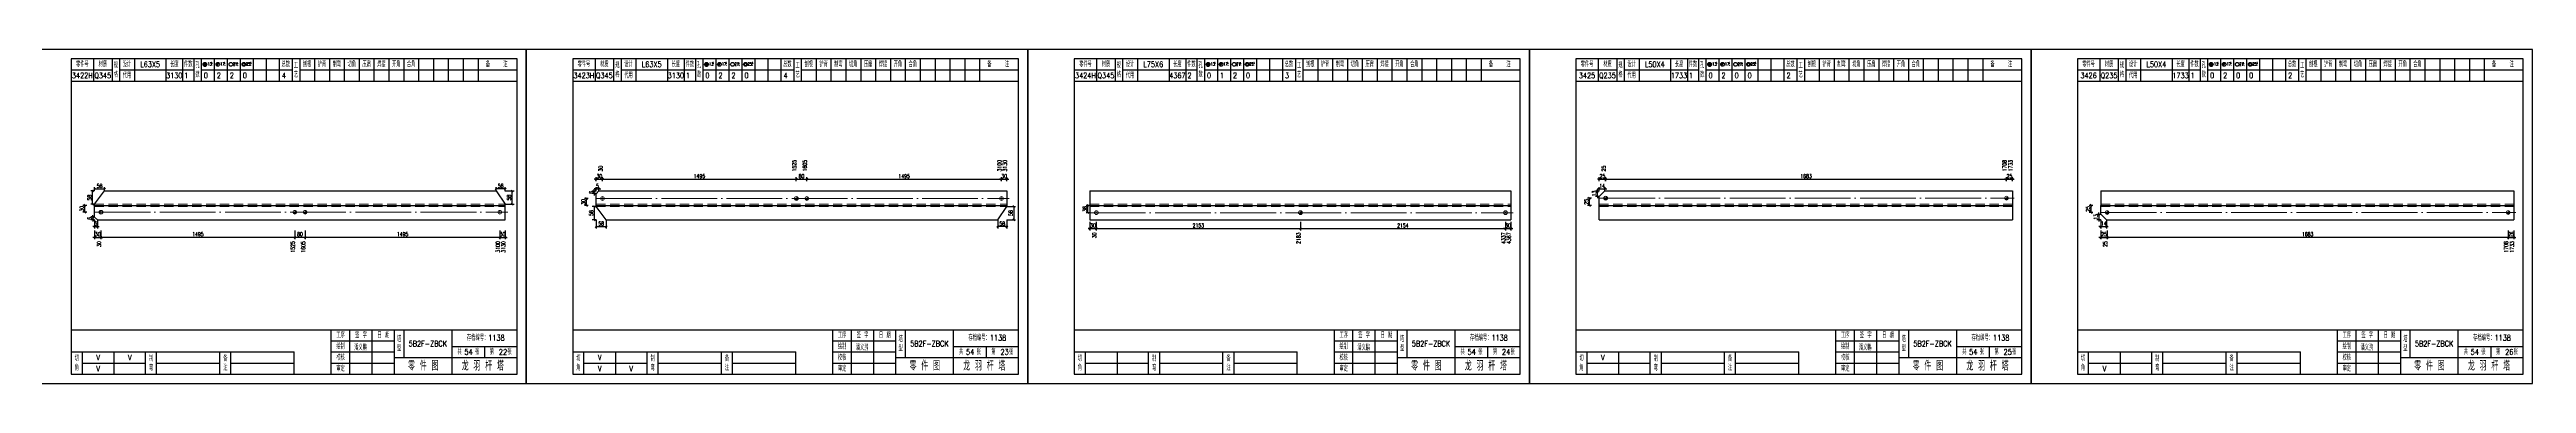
# Model space of a CAD drawing. Header units: millimetres. Extents: x 0 to 30240, y -10896 to -1348.
# Drawn here: x 5683 to 7017, y -10896 to -10716 of the extents above; entities that cross this region are included whole.
import ezdxf
from ezdxf.enums import TextEntityAlignment as Align

# ---------------------------------------------------------------- set-up
doc = ezdxf.new("R2010")
doc.units = ezdxf.units.MM
doc.header["$LTSCALE"] = 20
doc.header["$PDMODE"] = 1
doc.linetypes.add('DASHDOT2X', pattern=[1.75, 1.5, -0.125, 0, -0.125])
doc.linetypes.add('HIDDEN', pattern=[0.375, 0.25, -0.125])
for name, color, linetype, lineweight in [('1', 7, 'Continuous', 25), ('11', 3, 'Continuous', 13), ('2', 1, 'HIDDEN', 13), ('5', 1, 'Continuous', 13), ('7', 2, 'DASHDOT2X', 13)]:
    doc.layers.add(name, color=color, linetype=linetype, lineweight=lineweight)
doc.styles.get("Standard").update_dxf_attribs({"font": 'simplex', "width": 0.7, "bigfont": 'gbhzfs.shx'})
doc.styles.add('SYMBOL_TXT', font='txt.shx', dxfattribs={"width": 0.6})
doc.styles.add('TITLE_TXT', font='simplex.shx', dxfattribs={"width": 0.75, "height": 2.5, "bigfont": 'gbhzfs.shx'})
doc.dimstyles.get("Standard").update_dxf_attribs({"dimtxt": 2.1, "dimasz": 1, "dimexe": 1.05, "dimexo": 0, "dimgap": 0.63, "dimtad": 1, "dimzin": 0, "dimdsep": 46, "dimtxsty": 'standard', "dimblk": 'OBLIQUE', "dimblk1": 'OBLIQUE', "dimblk2": 'OBLIQUE', "dimcen": 0.09, "dimadec": 0, "dimazin": 0, "dimtfac": 1, "dimtdec": 1, "dimtix": 1, "dimtmove": 0, "dimatfit": 3, "dimfxl": 0, "dimtolj": 1, "dimtzin": 0, "dimarcsym": 0})
pattern_1 = [(0, (-3, 0), (0, 0.0125), [])]

# ---------------------------------------------------------------- blocks, each defined once
blk = doc.blocks.new('M12_HOLE')
h = blk.add_hatch()
h.set_pattern_fill('LINE', scale=0.1, style=0)
h.set_pattern_definition(pattern_1)
h.paths.add_polyline_path([(-5, 0, 1), (-1, 0, 1)])
at = {"color": 7}
blk.add_circle((-3, 0), 2, dxfattribs=at)
at = {"color": 7, "attachment_point": 1, "style": 'SYMBOL_TXT'}
for s, insert, char_height, width in [('13\\f??|b0|i0|c0|p54;.', (-0.1, 2.1), 3.5, 5.707), ('5', (3.7, 2.3), 1.8, 2.931)]:
    blk.add_mtext(s, dxfattribs=dict(at, insert=insert, char_height=char_height, width=width))
blk = doc.blocks.new('M16_HOLE')
h = blk.add_hatch()
h.set_pattern_fill('LINE', scale=0.1, style=0)
h.set_pattern_definition(pattern_1)
h.paths.add_polyline_path([(-1.6, 1.4, 0.668179), (-5, 0, 0.198912), (-4.4, -1.4)])
at = {"color": 7}
blk.add_circle((-3, 0), 2, dxfattribs=at)
at = {"color": 7, "attachment_point": 1, "style": 'SYMBOL_TXT'}
for s, insert, char_height, width in [('17.', (-0.4, 2.1), 3.5, 6.316), ('5', (3.6, 2.3), 1.8, 1.822)]:
    blk.add_mtext(s, dxfattribs=dict(at, insert=insert, char_height=char_height, width=width))
blk = doc.blocks.new('M20_HOLE')
at = {"color": 7}
blk.add_circle((-3, 0), 2, dxfattribs=at)
at = {"color": 7, "attachment_point": 1, "style": 'SYMBOL_TXT'}
for s, insert, char_height, width in [('21.', (-0.7, 2), 3.5, 6.074), ('5', (3.3, 2), 1.8, 1.458)]:
    blk.add_mtext(s, dxfattribs=dict(at, insert=insert, char_height=char_height, width=width))
blk = doc.blocks.new('M24_HOLE')
at = {"color": 7}
for radius in [2, 1.5]:
    blk.add_circle((-3, 0), radius, dxfattribs=at)
at = {"color": 7, "attachment_point": 1, "style": 'SYMBOL_TXT'}
for s, insert, char_height, width in [('25.', (-0.7, 2.1), 3.5, 2.429), ('5', (3.9, 2.3), 1.8, 1.944)]:
    blk.add_mtext(s, dxfattribs=dict(at, insert=insert, char_height=char_height, width=width))
blk = doc.blocks.new('JgCard')
for p, q in [((270, 180), (0, 180)), ((0, 180), (0, 0)), ((265, 175), (25, 175)), ((25, 175), (25, 5)), ((37, 175), (37, 163)), ((47, 175), (47, 163)), ((51, 175), (51, 163)), ((59, 175), (59, 163)), ((76, 175), (76, 163)), ((85, 175), (85, 163)), ((91, 175), (91, 163)), ((95, 175), (95, 163)), ((102, 175), (102, 163)), ((109, 175), (109, 163)), ((116, 175), (116, 163)), ((123, 175), (123, 163)), ((130, 175), (130, 163)), ((137, 175), (137, 163)), ((144, 175), (144, 163)), ((148, 175), (148, 163)), ((156, 175), (156, 163)), ((164, 175), (164, 163)), ((172, 175), (172, 163)), ((180, 175), (180, 163)), ((188, 175), (188, 163)), ((196, 175), (196, 163)), ((204, 175), (204, 163)), ((212, 175), (212, 163)), ((220, 175), (220, 163)), ((228, 175), (228, 163)), ((236, 175), (236, 163)), ((244, 175), (244, 163)), ((265, 5), (265, 175)), ((270, 0), (270, 180)), ((25, 169), (47, 169)), ((25, 163), (265, 163)), ((51, 169), (91, 169)), ((95, 169), (144, 169)), ((148, 169), (265, 169)), ((25, 29), (265, 29)), ((165, 5), (165, 29)), ((175, 5), (175, 29)), ((187, 5), (187, 29)), ((199, 5), (199, 29)), ((204, 29), (204, 14)), ((230, 5), (230, 29)), ((25, 17), (145, 17)), ((31, 5), (31, 17)), ((48, 17), (48, 5)), ((65, 5), (65, 17)), ((71, 5), (71, 17)), ((105, 5), (105, 17)), ((111, 5), (111, 17)), ((145, 5), (145, 17)), ((165, 23), (199, 23)), ((165, 17), (199, 17)), ((199, 14), (265, 14)), ((230, 20), (265, 20)), ((247.5, 20), (247.5, 14)), ((0, 0), (270, 0)), ((25, 5), (265, 5)), ((31, 11), (65, 11)), ((71, 11), (105, 11)), ((111, 11), (145, 11)), ((165, 11), (199, 11))]:
    blk.add_line(p, q)
blk.add_lwpolyline([(96, 172, -1), (98, 172, -1)], format="xyb", close=True)
blk.add_point((145, 96))
at = {"xscale": 0.5, "yscale": 0.5, "zscale": 0.5}
for name, p in [('M12_HOLE', (98.5, 172)), ('M16_HOLE', (105.5, 172)), ('M20_HOLE', (112.5, 172)), ('M24_HOLE', (119.5, 172))]:
    blk.add_blockref(name, p, dxfattribs=at)
at = {"style": 'TITLE_TXT', "width": 0.75}
for s, height, p in [('潘义鹏', 3, (177.4, 17.9)), ('存档编号：1138', 3.08, (238, 23.1)), ('龙 羽 杆 塔', 5, (235.2, 7))]:
    blk.add_text(s, height=height, dxfattribs=at).set_placement(p)
at = {"attachment_point": 5, "style": 'TITLE_TXT'}
for s, insert, char_height, width in [('零件号', (31, 172), 3, 15), ('材质', (42, 172), 3, 8), ('设计', (55, 172), 3, 8), ('长度', (80.5, 172), 3, 8), ('件数', (88, 172), 3, 6), ('总数', (140.5, 172), 3, 7), ('刨根', (152, 172), 3, 8), ('铲背', (160, 172), 3, 8), ('制弯', (168, 172), 3, 8), ('切角', (176, 172), 3, 8), ('压扁', (184, 172), 3, 8), ('焊接', (192, 172), 3, 8), ('开角', (200, 172), 3, 8), ('合角', (208, 172), 3, 8), ('备    注', (254, 172), 3, 22), ('规格', (49, 169), 3, 4), ('代用', (55, 166), 3, 8), ('孔数', (93, 169), 3, 4), ('工\\P艺', (146, 169), 3, 4), ('工序', (170, 26), 3, 10), ('签 字', (181, 26), 3, 12), ('日 期', (193, 26), 3, 12), ('切\\P角', (28, 11), 3, 6), ('制\\P弯', (68, 11), 3, 6), ('备\\P注', (108, 11), 3, 6), ('绘制', (170, 20), 3, 10), ('校核', (170, 14), 3, 10), ('塔\\P型', (201.5, 21.5), 3, 5), ('共    张', (238.8, 17), 3, 17.5), ('第    张', (256.2, 17), 3, 17.5), ('审定', (170, 8), 3, 10), ('零 件 图', (214.5, 9.5), 5, 31)]:
    blk.add_mtext(s, dxfattribs=dict(at, insert=insert, char_height=char_height, width=width))
blk = doc.blocks.new('M20')
for p, q in [((-0.5, 0), (0.5, 0)), ((0, -0.5), (0, 0.5))]:
    blk.add_line(p, q)
blk.add_circle((0, 0), 1)
blk = doc.blocks.new('M16')
for p, q in [((-0.7, -0.7), (0.7, 0.7)), ((-0.4, 0), (0.4, 0)), ((0, 0.4), (0, -0.4))]:
    blk.add_line(p, q)
blk.add_circle((0, 0), 1)
for radius in [0.8, 0.6, 0.4, 0.2]:
    blk.add_arc((0, 0), radius, 225, 45)
blk = doc.blocks.new('_Oblique')
at = {"color": 0, "linetype": 'ByBlock', "lineweight": -2}
blk.add_line((-0.5, -0.5), (0.5, 0.5), dxfattribs=at)
blk = doc.blocks.new('*D4470')
at = {"layer": '11', "color": 0, "lineweight": -2}
for p, q in [((5707.6, -10813.4), (5707.6, -10818.1)), ((5711, -10813.4), (5711, -10818.1)), ((5707.6, -10817.1), (5706.6, -10817.1)), ((5707.6, -10817.1), (5711, -10817.1)), ((5711, -10817.1), (5712, -10817.1))]:
    blk.add_line(p, q, dxfattribs=at)
at = {"layer": 'Defpoints', "color": 0}
for p in [(5707.6, -10813.4), (5711, -10813.4), (5711, -10817.1)]:
    blk.add_point(p, dxfattribs=at)
at = {"layer": '11', "color": 0, "lineweight": -2}
blk.add_blockref('_Oblique', (5707.6, -10817.1), dxfattribs=at)
at = {"layer": '11', "color": 0, "lineweight": -2, "rotation": 180}
blk.add_blockref('_Oblique', (5711, -10817.1), dxfattribs=at)
at = {"layer": '11', "color": 0, "insert": (5709.3, -10815.4), "char_height": 2.1, "attachment_point": 5}
blk.add_mtext('\\A1;30', dxfattribs=at)
blk = doc.blocks.new('*D4474')
at = {"layer": '11', "color": 0, "lineweight": -2}
for p, q in [((5925.8, -10813.4), (5925.8, -10818.1)), ((5928.7, -10813.4), (5928.7, -10818.1)), ((5925.8, -10817.1), (5924.8, -10817.1)), ((5925.8, -10817.1), (5928.7, -10817.1)), ((5928.7, -10817.1), (5929.7, -10817.1))]:
    blk.add_line(p, q, dxfattribs=at)
at = {"layer": 'Defpoints', "color": 0}
for p in [(5925.8, -10813.4), (5928.7, -10813.4), (5928.7, -10817.1)]:
    blk.add_point(p, dxfattribs=at)
at = {"layer": '11', "color": 0, "lineweight": -2}
blk.add_blockref('_Oblique', (5925.8, -10817.1), dxfattribs=at)
at = {"layer": '11', "color": 0, "lineweight": -2, "rotation": 180}
blk.add_blockref('_Oblique', (5928.7, -10817.1), dxfattribs=at)
at = {"layer": '11', "color": 0, "insert": (5927.2, -10815.4), "char_height": 2.1, "attachment_point": 5}
blk.add_mtext('\\A1;30', dxfattribs=at)
blk = doc.blocks.new('*D4475')
at = {"layer": '11', "color": 0, "lineweight": -2}
for p, q in [((5707.6, -10806.1), (5705.5, -10806.1)), ((5707.6, -10807.6), (5705.5, -10807.6)), ((5706.6, -10806.1), (5706.6, -10805.1)), ((5706.6, -10806.1), (5706.6, -10807.6)), ((5706.6, -10807.6), (5706.6, -10808.6))]:
    blk.add_line(p, q, dxfattribs=at)
at = {"layer": 'Defpoints', "color": 0}
for p in [(5706.6, -10807.6), (5707.6, -10806.1), (5707.6, -10807.6)]:
    blk.add_point(p, dxfattribs=at)
at = {"layer": '11', "color": 0, "lineweight": -2}
for p, rotation in [((5706.6, -10806.1), 270), ((5706.6, -10807.6), 90)]:
    blk.add_blockref('_Oblique', p, dxfattribs=dict(at, rotation=rotation))
at = {"layer": '11', "color": 0, "insert": (5704.9, -10806.9), "char_height": 2.1, "attachment_point": 5, "rotation": 90}
blk.add_mtext('\\A1;6', dxfattribs=at)
blk = doc.blocks.new('*D4476')
at = {"layer": '11', "color": 0, "lineweight": -2}
for p, q in [((5707.6, -10811.3), (5706.6, -10811.3)), ((5707.6, -10807.6), (5707.6, -10812.3)), ((5707.6, -10811.3), (5709.1, -10811.3)), ((5709.1, -10807.6), (5709.1, -10812.3)), ((5709.1, -10811.3), (5710.1, -10811.3))]:
    blk.add_line(p, q, dxfattribs=at)
at = {"layer": 'Defpoints', "color": 0}
for p in [(5707.6, -10807.6), (5709.1, -10807.6), (5709.1, -10811.3)]:
    blk.add_point(p, dxfattribs=at)
at = {"layer": '11', "color": 0, "lineweight": -2}
blk.add_blockref('_Oblique', (5707.6, -10811.3), dxfattribs=at)
at = {"layer": '11', "color": 0, "lineweight": -2, "rotation": 180}
blk.add_blockref('_Oblique', (5709.1, -10811.3), dxfattribs=at)
at = {"layer": '11', "color": 0, "insert": (5708.3, -10809.6), "char_height": 2.1, "attachment_point": 5}
blk.add_mtext('\\A1;5', dxfattribs=at)
blk = doc.blocks.new('*D4480')
at = {"layer": '11', "color": 0, "lineweight": -2}
for p, q in [((5923.8, -10792.1), (5923.8, -10790)), ((5928.7, -10791), (5923.8, -10791)), ((5928.7, -10792.1), (5928.7, -10790))]:
    blk.add_line(p, q, dxfattribs=at)
at = {"layer": 'Defpoints', "color": 0}
for p in [(5923.8, -10791), (5923.8, -10792.1), (5928.7, -10792.1)]:
    blk.add_point(p, dxfattribs=at)
at = {"layer": '11', "color": 0, "lineweight": -2, "rotation": 180}
blk.add_blockref('_Oblique', (5923.8, -10791), dxfattribs=at)
at = {"layer": '11', "color": 0, "lineweight": -2}
blk.add_blockref('_Oblique', (5928.7, -10791), dxfattribs=at)
at = {"layer": '11', "color": 0, "insert": (5926.2, -10789.3), "char_height": 2.1, "attachment_point": 5}
blk.add_mtext('\\A1;58', dxfattribs=at)
blk = doc.blocks.new('*D4482')
at = {"layer": '11', "color": 0, "lineweight": -2}
for p, q in [((5977.6, -10785.8), (5976.6, -10785.8)), ((5977.6, -10786.8), (5977.6, -10784.7)), ((5977.6, -10785.8), (5981, -10785.8)), ((5981, -10786.8), (5981, -10784.7)), ((5981, -10785.8), (5982, -10785.8))]:
    blk.add_line(p, q, dxfattribs=at)
at = {"layer": 'Defpoints', "color": 0}
for p in [(5977.6, -10786.8), (5981, -10785.8), (5981, -10786.8)]:
    blk.add_point(p, dxfattribs=at)
at = {"layer": '11', "color": 0, "lineweight": -2}
blk.add_blockref('_Oblique', (5977.6, -10785.8), dxfattribs=at)
at = {"layer": '11', "color": 0, "lineweight": -2, "rotation": 180}
blk.add_blockref('_Oblique', (5981, -10785.8), dxfattribs=at)
at = {"layer": '11', "color": 0, "insert": (5979.3, -10784.1), "char_height": 2.1, "attachment_point": 5}
blk.add_mtext('\\A1;30', dxfattribs=at)
blk = doc.blocks.new('*D4486')
at = {"layer": '11', "color": 0, "lineweight": -2}
for p, q in [((6195.8, -10785.8), (6194.8, -10785.8)), ((6195.8, -10786.8), (6195.8, -10784.7)), ((6195.8, -10785.8), (6198.7, -10785.8)), ((6198.7, -10786.8), (6198.7, -10784.7)), ((6198.7, -10785.8), (6199.7, -10785.8))]:
    blk.add_line(p, q, dxfattribs=at)
at = {"layer": 'Defpoints', "color": 0}
for p in [(6195.8, -10786.8), (6198.7, -10785.8), (6198.7, -10786.8)]:
    blk.add_point(p, dxfattribs=at)
at = {"layer": '11', "color": 0, "lineweight": -2}
blk.add_blockref('_Oblique', (6195.8, -10785.8), dxfattribs=at)
at = {"layer": '11', "color": 0, "lineweight": -2, "rotation": 180}
blk.add_blockref('_Oblique', (6198.7, -10785.8), dxfattribs=at)
at = {"layer": '11', "color": 0, "insert": (6197.2, -10784.1), "char_height": 2.1, "attachment_point": 5}
blk.add_mtext('\\A1;30', dxfattribs=at)
blk = doc.blocks.new('*D4487')
at = {"layer": '11', "color": 0, "lineweight": -2}
for p, q in [((5977.6, -10800.5), (5975.5, -10800.5)), ((5977.6, -10807.6), (5975.5, -10807.6)), ((5976.6, -10800.5), (5976.6, -10807.6))]:
    blk.add_line(p, q, dxfattribs=at)
at = {"layer": 'Defpoints', "color": 0}
for p in [(5976.6, -10807.6), (5977.6, -10800.5), (5977.6, -10807.6)]:
    blk.add_point(p, dxfattribs=at)
at = {"layer": '11', "color": 0, "lineweight": -2}
for p, rotation in [((5976.6, -10800.5), 90), ((5976.6, -10807.6), 270)]:
    blk.add_blockref('_Oblique', p, dxfattribs=dict(at, rotation=rotation))
at = {"layer": '11', "color": 0, "insert": (5974.9, -10804), "char_height": 2.1, "attachment_point": 5, "rotation": 90}
blk.add_mtext('\\A1;58', dxfattribs=at)
blk = doc.blocks.new('*D4489')
at = {"layer": '11', "color": 0, "lineweight": -2}
for p, q in [((5977.6, -10792.1), (5975.5, -10792.1)), ((5977.6, -10793.5), (5975.5, -10793.5)), ((5976.6, -10792.1), (5976.6, -10791.1)), ((5976.6, -10793.5), (5976.6, -10792.1)), ((5976.6, -10793.5), (5976.6, -10794.5))]:
    blk.add_line(p, q, dxfattribs=at)
at = {"layer": 'Defpoints', "color": 0}
for p in [(5976.6, -10792.1), (5977.6, -10792.1), (5977.6, -10793.5)]:
    blk.add_point(p, dxfattribs=at)
at = {"layer": '11', "color": 0, "lineweight": -2}
for p, rotation in [((5976.6, -10792.1), 270), ((5976.6, -10793.5), 90)]:
    blk.add_blockref('_Oblique', p, dxfattribs=dict(at, rotation=rotation))
at = {"layer": '11', "color": 0, "insert": (5974.9, -10792.8), "char_height": 2.1, "attachment_point": 5, "rotation": 90}
blk.add_mtext('\\A1;6', dxfattribs=at)
blk = doc.blocks.new('*D4490')
at = {"layer": '11', "color": 0, "lineweight": -2}
for p, q in [((5977.6, -10791), (5976.6, -10791)), ((5977.6, -10792.1), (5977.6, -10790)), ((5977.6, -10791), (5979.1, -10791)), ((5979.1, -10792.1), (5979.1, -10790)), ((5979.1, -10791), (5980.1, -10791))]:
    blk.add_line(p, q, dxfattribs=at)
at = {"layer": 'Defpoints', "color": 0}
for p in [(5977.6, -10792.1), (5979.1, -10791), (5979.1, -10792.1)]:
    blk.add_point(p, dxfattribs=at)
at = {"layer": '11', "color": 0, "lineweight": -2}
blk.add_blockref('_Oblique', (5977.6, -10791), dxfattribs=at)
at = {"layer": '11', "color": 0, "lineweight": -2, "rotation": 180}
blk.add_blockref('_Oblique', (5979.1, -10791), dxfattribs=at)
at = {"layer": '11', "color": 0, "insert": (5978.3, -10789.3), "char_height": 2.1, "attachment_point": 5}
blk.add_mtext('\\A1;5', dxfattribs=at)
blk = doc.blocks.new('*D4491')
at = {"layer": '11', "color": 0, "lineweight": -2}
for p, q in [((6198.7, -10800.5), (6203.4, -10800.5)), ((6198.7, -10807.6), (6203.4, -10807.6)), ((6202.4, -10800.5), (6202.4, -10807.6))]:
    blk.add_line(p, q, dxfattribs=at)
at = {"layer": 'Defpoints', "color": 0}
for p in [(6198.7, -10800.5), (6198.7, -10807.6), (6202.4, -10807.6)]:
    blk.add_point(p, dxfattribs=at)
at = {"layer": '11', "color": 0, "lineweight": -2}
for p, rotation in [((6202.4, -10800.5), 90), ((6202.4, -10807.6), 270)]:
    blk.add_blockref('_Oblique', p, dxfattribs=dict(at, rotation=rotation))
at = {"layer": '11', "color": 0, "insert": (6200.7, -10804), "char_height": 2.1, "attachment_point": 5, "rotation": 90}
blk.add_mtext('\\A1;58', dxfattribs=at)
blk = doc.blocks.new('*D4492')
at = {"layer": '11', "color": 0, "lineweight": -2}
for p, q in [((6193.8, -10807.6), (6193.8, -10812.3)), ((6198.7, -10811.3), (6193.8, -10811.3)), ((6198.7, -10807.6), (6198.7, -10812.3))]:
    blk.add_line(p, q, dxfattribs=at)
at = {"layer": 'Defpoints', "color": 0}
for p in [(6193.8, -10807.6), (6193.8, -10811.3), (6198.7, -10807.6)]:
    blk.add_point(p, dxfattribs=at)
at = {"layer": '11', "color": 0, "lineweight": -2, "rotation": 180}
blk.add_blockref('_Oblique', (6193.8, -10811.3), dxfattribs=at)
at = {"layer": '11', "color": 0, "lineweight": -2}
blk.add_blockref('_Oblique', (6198.7, -10811.3), dxfattribs=at)
at = {"layer": '11', "color": 0, "insert": (6196.2, -10809.6), "char_height": 2.1, "attachment_point": 5}
blk.add_mtext('\\A1;58', dxfattribs=at)
blk = doc.blocks.new('*D4494')
at = {"layer": '11', "color": 0, "lineweight": -2}
for p, q in [((6243.4, -10812.3), (6242.4, -10812.3)), ((6243.4, -10808.7), (6243.4, -10813.4)), ((6243.4, -10812.3), (6246.8, -10812.3)), ((6246.8, -10808.7), (6246.8, -10813.4)), ((6246.8, -10812.3), (6247.8, -10812.3))]:
    blk.add_line(p, q, dxfattribs=at)
at = {"layer": 'Defpoints', "color": 0}
for p in [(6243.4, -10808.7), (6246.8, -10808.7), (6246.8, -10812.3)]:
    blk.add_point(p, dxfattribs=at)
at = {"layer": '11', "color": 0, "lineweight": -2}
blk.add_blockref('_Oblique', (6243.4, -10812.3), dxfattribs=at)
at = {"layer": '11', "color": 0, "lineweight": -2, "rotation": 180}
blk.add_blockref('_Oblique', (6246.8, -10812.3), dxfattribs=at)
at = {"layer": '11', "color": 0, "insert": (6245.1, -10810.7), "char_height": 2.1, "attachment_point": 5}
blk.add_mtext('\\A1;30', dxfattribs=at)
blk = doc.blocks.new('*D4497')
at = {"layer": '11', "color": 0, "lineweight": -2}
for p, q in [((6467.1, -10812.3), (6466.1, -10812.3)), ((6467.1, -10808.7), (6467.1, -10813.4)), ((6467.1, -10812.3), (6470, -10812.3)), ((6470, -10808.7), (6470, -10813.4)), ((6470, -10812.3), (6471, -10812.3))]:
    blk.add_line(p, q, dxfattribs=at)
at = {"layer": 'Defpoints', "color": 0}
for p in [(6467.1, -10808.7), (6470, -10808.7), (6470, -10812.3)]:
    blk.add_point(p, dxfattribs=at)
at = {"layer": '11', "color": 0, "lineweight": -2}
blk.add_blockref('_Oblique', (6467.1, -10812.3), dxfattribs=at)
at = {"layer": '11', "color": 0, "lineweight": -2, "rotation": 180}
blk.add_blockref('_Oblique', (6470, -10812.3), dxfattribs=at)
at = {"layer": '11', "color": 0, "insert": (6468.5, -10810.7), "char_height": 2.1, "attachment_point": 5}
blk.add_mtext('\\A1;30', dxfattribs=at)
blk = doc.blocks.new('*D4499')
at = {"layer": '11', "color": 0, "lineweight": -2}
for p, q in [((6517.6, -10785.8), (6516.6, -10785.8)), ((6517.6, -10786.8), (6517.6, -10784.7)), ((6517.6, -10785.8), (6521, -10785.8)), ((6521, -10786.8), (6521, -10784.7)), ((6521, -10785.8), (6522, -10785.8))]:
    blk.add_line(p, q, dxfattribs=at)
at = {"layer": 'Defpoints', "color": 0}
for p in [(6517.6, -10786.8), (6521, -10785.8), (6521, -10786.8)]:
    blk.add_point(p, dxfattribs=at)
at = {"layer": '11', "color": 0, "lineweight": -2}
blk.add_blockref('_Oblique', (6517.6, -10785.8), dxfattribs=at)
at = {"layer": '11', "color": 0, "lineweight": -2, "rotation": 180}
blk.add_blockref('_Oblique', (6521, -10785.8), dxfattribs=at)
at = {"layer": '11', "color": 0, "insert": (6519.3, -10784.1), "char_height": 2.1, "attachment_point": 5}
blk.add_mtext('\\A1;25', dxfattribs=at)
blk = doc.blocks.new('*D4501')
at = {"layer": '11', "color": 0, "lineweight": -2}
for p, q in [((6736.8, -10785.8), (6735.8, -10785.8)), ((6736.8, -10786.8), (6736.8, -10784.7)), ((6736.8, -10785.8), (6740, -10785.8)), ((6740, -10786.8), (6740, -10784.7)), ((6740, -10785.8), (6741, -10785.8))]:
    blk.add_line(p, q, dxfattribs=at)
at = {"layer": 'Defpoints', "color": 0}
for p in [(6736.8, -10786.8), (6740, -10785.8), (6740, -10786.8)]:
    blk.add_point(p, dxfattribs=at)
at = {"layer": '11', "color": 0, "lineweight": -2}
blk.add_blockref('_Oblique', (6736.8, -10785.8), dxfattribs=at)
at = {"layer": '11', "color": 0, "lineweight": -2, "rotation": 180}
blk.add_blockref('_Oblique', (6740, -10785.8), dxfattribs=at)
at = {"layer": '11', "color": 0, "insert": (6738.4, -10784.1), "char_height": 2.1, "attachment_point": 5}
blk.add_mtext('\\A1;25', dxfattribs=at)
blk = doc.blocks.new('*D4502')
at = {"layer": '11', "color": 0, "lineweight": -2}
for p, q in [((6517.6, -10792.1), (6515.5, -10792.1)), ((6517.6, -10795), (6515.5, -10795)), ((6516.6, -10792.1), (6516.6, -10791.1)), ((6516.6, -10795), (6516.6, -10792.1)), ((6516.6, -10795), (6516.6, -10796))]:
    blk.add_line(p, q, dxfattribs=at)
at = {"layer": 'Defpoints', "color": 0}
for p in [(6516.6, -10792.1), (6517.6, -10792.1), (6517.6, -10795)]:
    blk.add_point(p, dxfattribs=at)
at = {"layer": '11', "color": 0, "lineweight": -2}
for p, rotation in [((6516.6, -10792.1), 270), ((6516.6, -10795), 90)]:
    blk.add_blockref('_Oblique', p, dxfattribs=dict(at, rotation=rotation))
at = {"layer": '11', "color": 0, "insert": (6514.9, -10793.5), "char_height": 2.1, "attachment_point": 5, "rotation": 90}
blk.add_mtext('\\A1;13', dxfattribs=at)
blk = doc.blocks.new('*D4503')
at = {"layer": '11', "color": 0, "lineweight": -2}
for p, q in [((6517.6, -10791), (6516.6, -10791)), ((6517.6, -10792.1), (6517.6, -10790)), ((6517.6, -10791), (6520.6, -10791)), ((6520.6, -10792.1), (6520.6, -10790)), ((6520.6, -10791), (6521.6, -10791))]:
    blk.add_line(p, q, dxfattribs=at)
at = {"layer": 'Defpoints', "color": 0}
for p in [(6517.6, -10792.1), (6520.6, -10791), (6520.6, -10792.1)]:
    blk.add_point(p, dxfattribs=at)
at = {"layer": '11', "color": 0, "lineweight": -2}
blk.add_blockref('_Oblique', (6517.6, -10791), dxfattribs=at)
at = {"layer": '11', "color": 0, "lineweight": -2, "rotation": 180}
blk.add_blockref('_Oblique', (6520.6, -10791), dxfattribs=at)
at = {"layer": '11', "color": 0, "insert": (6519.1, -10789.3), "char_height": 2.1, "attachment_point": 5}
blk.add_mtext('\\A1;14', dxfattribs=at)
blk = doc.blocks.new('*D4505')
at = {"layer": '11', "color": 0, "lineweight": -2}
for p, q in [((6787.6, -10813.4), (6787.6, -10818.1)), ((6791, -10813.4), (6791, -10818.1)), ((6787.6, -10817.1), (6786.6, -10817.1)), ((6787.6, -10817.1), (6791, -10817.1)), ((6791, -10817.1), (6792, -10817.1))]:
    blk.add_line(p, q, dxfattribs=at)
at = {"layer": 'Defpoints', "color": 0}
for p in [(6787.6, -10813.4), (6791, -10813.4), (6791, -10817.1)]:
    blk.add_point(p, dxfattribs=at)
at = {"layer": '11', "color": 0, "lineweight": -2}
blk.add_blockref('_Oblique', (6787.6, -10817.1), dxfattribs=at)
at = {"layer": '11', "color": 0, "lineweight": -2, "rotation": 180}
blk.add_blockref('_Oblique', (6791, -10817.1), dxfattribs=at)
at = {"layer": '11', "color": 0, "insert": (6789.3, -10815.4), "char_height": 2.1, "attachment_point": 5}
blk.add_mtext('\\A1;25', dxfattribs=at)
blk = doc.blocks.new('*D4507')
at = {"layer": '11', "color": 0, "lineweight": -2}
for p, q in [((7006.8, -10813.4), (7006.8, -10818.1)), ((7010, -10813.4), (7010, -10818.1)), ((7006.8, -10817.1), (7005.8, -10817.1)), ((7006.8, -10817.1), (7010, -10817.1)), ((7010, -10817.1), (7011, -10817.1))]:
    blk.add_line(p, q, dxfattribs=at)
at = {"layer": 'Defpoints', "color": 0}
for p in [(7006.8, -10813.4), (7010, -10813.4), (7010, -10817.1)]:
    blk.add_point(p, dxfattribs=at)
at = {"layer": '11', "color": 0, "lineweight": -2}
blk.add_blockref('_Oblique', (7006.8, -10817.1), dxfattribs=at)
at = {"layer": '11', "color": 0, "lineweight": -2, "rotation": 180}
blk.add_blockref('_Oblique', (7010, -10817.1), dxfattribs=at)
at = {"layer": '11', "color": 0, "insert": (7008.4, -10815.4), "char_height": 2.1, "attachment_point": 5}
blk.add_mtext('\\A1;25', dxfattribs=at)
blk = doc.blocks.new('*D4508')
at = {"layer": '11', "color": 0, "lineweight": -2}
for p, q in [((6787.6, -10804.7), (6785.5, -10804.7)), ((6787.6, -10807.6), (6785.5, -10807.6)), ((6786.6, -10804.7), (6786.6, -10803.7)), ((6786.6, -10804.7), (6786.6, -10807.6)), ((6786.6, -10807.6), (6786.6, -10808.6))]:
    blk.add_line(p, q, dxfattribs=at)
at = {"layer": 'Defpoints', "color": 0}
for p in [(6786.6, -10807.6), (6787.6, -10804.7), (6787.6, -10807.6)]:
    blk.add_point(p, dxfattribs=at)
at = {"layer": '11', "color": 0, "lineweight": -2}
for p, rotation in [((6786.6, -10804.7), 270), ((6786.6, -10807.6), 90)]:
    blk.add_blockref('_Oblique', p, dxfattribs=dict(at, rotation=rotation))
at = {"layer": '11', "color": 0, "insert": (6784.9, -10806.1), "char_height": 2.1, "attachment_point": 5, "rotation": 90}
blk.add_mtext('\\A1;13', dxfattribs=at)
blk = doc.blocks.new('*D4509')
at = {"layer": '11', "color": 0, "lineweight": -2}
for p, q in [((6787.6, -10811.3), (6786.6, -10811.3)), ((6787.6, -10807.6), (6787.6, -10812.3)), ((6787.6, -10811.3), (6790.6, -10811.3)), ((6790.6, -10807.6), (6790.6, -10812.3)), ((6790.6, -10811.3), (6791.6, -10811.3))]:
    blk.add_line(p, q, dxfattribs=at)
at = {"layer": 'Defpoints', "color": 0}
for p in [(6787.6, -10807.6), (6790.6, -10807.6), (6790.6, -10811.3)]:
    blk.add_point(p, dxfattribs=at)
at = {"layer": '11', "color": 0, "lineweight": -2}
blk.add_blockref('_Oblique', (6787.6, -10811.3), dxfattribs=at)
at = {"layer": '11', "color": 0, "lineweight": -2, "rotation": 180}
blk.add_blockref('_Oblique', (6790.6, -10811.3), dxfattribs=at)
at = {"layer": '11', "color": 0, "insert": (6789.1, -10809.6), "char_height": 2.1, "attachment_point": 5}
blk.add_mtext('\\A1;14', dxfattribs=at)

msp = doc.modelspace()

# ---------------------------------------------------------------- linework, layer by layer
at = {"layer": '1'}
for p, q in [((5707.6, -10799.219), (5712.993, -10792.066)), ((5707.6, -10799.836), (5707.6, -10799.219)), ((5707.6, -10806.126), (5707.6, -10799.836)), ((5707.6, -10799.836), (5928.7, -10799.836)), ((5712.993, -10792.066), (5923.769, -10792.066)), ((5923.769, -10792.066), (5928.7, -10799.219)), ((5928.7, -10799.836), (5928.7, -10799.219)), ((5928.7, -10807.606), (5928.7, -10799.836)), ((5977.6, -10793.546), (5979.091, -10792.066)), ((5977.6, -10799.836), (5977.6, -10793.546)), ((5977.6, -10800.453), (5977.6, -10799.836)), ((5977.6, -10799.836), (6198.7, -10799.836)), ((5979.091, -10792.066), (6198.7, -10792.066)), ((6198.7, -10792.066), (6198.7, -10799.836)), ((6198.7, -10799.836), (6198.7, -10800.453)), ((6243.4, -10792.066), (6243.4, -10807.606)), ((6243.4, -10792.066), (6470, -10792.066)), ((6243.4, -10799.836), (6470, -10799.836)), ((6470, -10792.066), (6470, -10807.606)), ((6517.6, -10795.019), (6520.627, -10792.066)), ((6517.6, -10799.836), (6517.6, -10795.019)), ((6517.6, -10807.606), (6517.6, -10799.836)), ((6517.6, -10799.836), (6740, -10799.836)), ((6520.627, -10792.066), (6740, -10792.066)), ((6740, -10792.066), (6740, -10807.606)), ((6787.6, -10792.066), (6787.6, -10799.836)), ((6787.6, -10792.066), (7010, -10792.066)), ((6787.6, -10804.653), (6787.6, -10799.836)), ((6787.6, -10799.836), (7010, -10799.836)), ((7010, -10792.066), (7010, -10807.606)), ((5709.091, -10807.606), (5707.6, -10806.126)), ((5709.091, -10807.606), (5928.7, -10807.606)), ((5982.993, -10807.606), (5977.6, -10800.453)), ((5982.993, -10807.606), (6193.769, -10807.606)), ((6193.769, -10807.606), (6198.7, -10800.453)), ((6243.4, -10807.606), (6470, -10807.606)), ((6517.6, -10807.606), (6740, -10807.606)), ((6790.627, -10807.606), (6787.6, -10804.653)), ((6790.627, -10807.606), (7010, -10807.606))]:
    msp.add_line(p, q, dxfattribs=at)
at = {"layer": '2'}
for p, q in [((5707.6, -10799.219), (5928.7, -10799.219)), ((5977.6, -10799.219), (6198.7, -10799.219)), ((6243.4, -10799.214), (6470, -10799.214)), ((6517.6, -10799.214), (6740, -10799.214)), ((6787.6, -10799.214), (7010, -10799.214)), ((5707.6, -10800.453), (5928.7, -10800.453)), ((5977.6, -10800.453), (6198.7, -10800.453)), ((6243.4, -10800.458), (6470, -10800.458)), ((6517.6, -10800.458), (6740, -10800.458)), ((6787.6, -10800.458), (7010, -10800.458))]:
    msp.add_line(p, q, dxfattribs=at)
at = {"layer": '7'}
for p, q in [((5977.6, -10796.136), (6199.96, -10796.136)), ((6517.6, -10795.951), (6741.008, -10795.951)), ((5707.6, -10803.536), (5929.96, -10803.536)), ((6243.4, -10803.773), (6471.26, -10803.773)), ((6787.6, -10803.721), (7011.008, -10803.721))]:
    msp.add_line(p, q, dxfattribs=at)

# ---------------------------------------------------------------- block references
at = {"layer": '1'}
for p in [(5670, -10895.836), (5940, -10895.836), (6210, -10895.836), (6480, -10895.836), (6750, -10895.836)]:
    msp.add_blockref('JgCard', p, dxfattribs=at)
at = {"layer": '5'}
for name, p in [('M20', (5981.04, -10796.136)), ('M16', (6085.338, -10796.136)), ('M16', (6090.99, -10796.136)), ('M20', (6195.76, -10796.136)), ('M16', (6521.04, -10795.951)), ('M16', (6736.808, -10795.951)), ('M20', (5711.04, -10803.536)), ('M16', (5815.338, -10803.536)), ('M16', (5820.99, -10803.536)), ('M20', (5925.76, -10803.536)), ('M20', (6246.84, -10803.773)), ('M16', (6356.678, -10803.773)), ('M20', (6467.06, -10803.773)), ('M16', (6791.04, -10803.721)), ('M16', (7006.808, -10803.721))]:
    msp.add_blockref(name, p, dxfattribs=at)

# ---------------------------------------------------------------- texts
at = {"style": 'TITLE_TXT', "width": 0.75}
for s, p in [('54', (5906.667, -10880.296)), ('22', (5925.194, -10880.299)), ('54', (6176.667, -10880.296)), ('23', (6195.194, -10880.299)), ('54', (6446.667, -10880.296)), ('24', (6465.194, -10880.299)), ('54', (6716.667, -10880.296)), ('25', (6735.194, -10880.299)), ('54', (6986.667, -10880.296)), ('26', (7005.194, -10880.299))]:
    msp.add_text(s, height=3, dxfattribs=at).set_placement(p)
at = {"layer": '1', "width": 0.7}
for s, p in [('3422H', (5701, -10729.836)), ('Q345', (5712, -10729.836)), ('L63X5', (5737.5, -10723.836)), ('3130', (5750.5, -10729.836)), ('1', (5757, -10729.836)), ('0', (5767.5, -10729.836)), ('2', (5774.5, -10729.836)), ('2', (5781.5, -10729.836)), ('0', (5788.5, -10729.836)), ('4', (5809.5, -10729.836)), ('3423H', (5971, -10729.836)), ('Q345', (5982, -10729.836)), ('L63X5', (6007.5, -10723.836)), ('3130', (6020.5, -10729.836)), ('1', (6027, -10729.836)), ('0', (6037.5, -10729.836)), ('2', (6044.5, -10729.836)), ('2', (6051.5, -10729.836)), ('0', (6058.5, -10729.836)), ('4', (6079.5, -10729.836)), ('3424H', (6241, -10729.836)), ('Q345', (6252, -10729.836)), ('L75X6', (6277.5, -10723.836)), ('4367', (6290.5, -10729.836)), ('2', (6297, -10729.836)), ('0', (6307.5, -10729.836)), ('1', (6314.5, -10729.836)), ('2', (6321.5, -10729.836)), ('0', (6328.5, -10729.836)), ('3', (6349.5, -10729.836)), ('3425', (6511, -10729.836)), ('Q235', (6522, -10729.836)), ('L50X4', (6547.5, -10723.836)), ('1733', (6560.5, -10729.836)), ('1', (6567, -10729.836)), ('0', (6577.5, -10729.836)), ('2', (6584.5, -10729.836)), ('0', (6591.5, -10729.836)), ('0', (6598.5, -10729.836)), ('2', (6619.5, -10729.836)), ('3426', (6781, -10729.836)), ('Q235', (6792, -10729.836)), ('L50X4', (6817.5, -10723.836)), ('1733', (6830.5, -10729.836)), ('1', (6837, -10729.836)), ('0', (6847.5, -10729.836)), ('2', (6854.5, -10729.836)), ('0', (6861.5, -10729.836)), ('0', (6868.5, -10729.836)), ('2', (6889.5, -10729.836)), ('V', (5709.5, -10881.836)), ('V', (5709.5, -10887.836)), ('V', (5726.5, -10881.836)), ('V', (5979.5, -10881.836)), ('V', (5979.5, -10887.836)), ('V', (5996.5, -10887.836)), ('V', (6519.5, -10881.836)), ('V', (6789.5, -10887.836))]:
    msp.add_text(s, height=3, dxfattribs=at).set_placement(p, align=Align.MIDDLE_CENTER)
for s, p in [('30', (5981.041, -10781.566)), ('1525', (6085.324, -10781.566)), ('1605', (6090.975, -10781.566)), ('3100', (6195.735, -10781.566)), ('3130', (6198.7, -10781.566)), ('25', (6521.031, -10781.566)), ('1708', (6736.79, -10781.566)), ('1733', (6740, -10781.566))]:
    msp.add_text(s, height=2.1, rotation=90, dxfattribs=at).set_placement(p)
for s, p in [('30', (5711.041, -10819.156)), ('1525', (5815.324, -10819.156)), ('1605', (5820.975, -10819.156)), ('3100', (5925.735, -10819.156)), ('3130', (5928.7, -10819.156)), ('30', (6246.839, -10814.431)), ('2183', (6356.7, -10814.431)), ('4337', (6467.053, -10814.431)), ('4367', (6470, -10814.431)), ('25', (6791.031, -10819.156)), ('1708', (7006.79, -10819.156)), ('1733', (7010, -10819.156))]:
    msp.add_text(s, height=2.1, rotation=90, dxfattribs=at).set_placement(p, align=Align.RIGHT)
at = {"layer": '1', "char_height": 3, "width": 26, "attachment_point": 5}
for insert in [(5887, -10874.336), (6157, -10874.336), (6427, -10874.336), (6697, -10874.336), (6967, -10874.336)]:
    msp.add_mtext('5B2F-ZBCK', dxfattribs=dict(at, insert=insert))

# ---------------------------------------------------------------- dimensions: what is measured, and where the dimension line sits
at = {"layer": '1'}
for base, p1, p2, text in [((5702.35, -10799.836), (5703.35, -10803.536), (5703.35, -10799.836), '30'), ((5972.35, -10796.136), (5973.35, -10799.836), (5973.35, -10796.136), '30'), ((6242.35, -10799.836), (6243.35, -10803.773), (6243.35, -10799.836), '38'), ((6512.35, -10795.951), (6513.35, -10799.836), (6513.35, -10795.951), '25'), ((6782.35, -10799.836), (6783.35, -10803.721), (6783.35, -10799.836), '25')]:
    msp.add_linear_dim(base=base, p1=p1, p2=p2, angle=90, text=text, dimstyle='standard', dxfattribs=at).render()
at = {"layer": '11'}
for base, p1, p2, text, picture, middle in [((5981.04, -10785.766), (5977.6, -10786.816), (5981.04, -10786.816), '30', '*D4482', (5979.32, -10784.086)), ((6198.7, -10785.766), (6195.76, -10786.816), (6198.7, -10786.816), '30', '*D4486', (6197.23, -10784.086)), ((6521.04, -10785.766), (6517.6, -10786.816), (6521.04, -10786.816), '25', '*D4499', (6519.32, -10784.086)), ((6740, -10785.766), (6736.808, -10786.816), (6740, -10786.816), '25', '*D4501', (6738.404, -10784.086)), ((5923.769, -10791.016), (5928.7, -10792.066), (5923.769, -10792.066), '58', '*D4480', (5926.235, -10789.336)), ((5979.091, -10791.016), (5977.6, -10792.066), (5979.091, -10792.066), '5', '*D4490', (5978.345, -10789.336)), ((6520.627, -10791.016), (6517.6, -10792.066), (6520.627, -10792.066), '14', '*D4503', (6519.114, -10789.336)), ((5709.091, -10811.281), (5707.6, -10807.606), (5709.091, -10807.606), '5', '*D4476', (5708.345, -10809.601)), ((5711.04, -10817.056), (5707.6, -10813.381), (5711.04, -10813.381), '30', '*D4470', (5709.32, -10815.376)), ((5928.7, -10817.056), (5925.76, -10813.381), (5928.7, -10813.381), '30', '*D4474', (5927.23, -10815.376)), ((6193.769, -10811.281), (6198.7, -10807.606), (6193.769, -10807.606), '58', '*D4492', (6196.235, -10809.601)), ((6246.84, -10812.331), (6243.4, -10808.656), (6246.84, -10808.656), '30', '*D4494', (6245.12, -10810.651)), ((6470, -10812.331), (6467.06, -10808.656), (6470, -10808.656), '30', '*D4497', (6468.53, -10810.651)), ((6790.627, -10811.281), (6787.6, -10807.606), (6790.627, -10807.606), '14', '*D4509', (6789.114, -10809.601)), ((6791.04, -10817.056), (6787.6, -10813.381), (6791.04, -10813.381), '25', '*D4505', (6789.32, -10815.376)), ((7010, -10817.056), (7006.808, -10813.381), (7010, -10813.381), '25', '*D4507', (7008.404, -10815.376))]:
    dim = msp.add_linear_dim(base=base, p1=p1, p2=p2, text=text, dimstyle='standard', dxfattribs=at)
    dim.commit()
    dim.dimension.update_dxf_attribs({"geometry": picture, "text_midpoint": middle})
for base, p1, p2, text in [((6085.338, -10785.766), (5981.04, -10786.816), (6085.338, -10786.816), '1495'), ((6090.99, -10785.766), (6085.338, -10786.816), (6090.99, -10786.816), '80'), ((6195.76, -10785.766), (6090.99, -10786.816), (6195.76, -10786.816), '1495'), ((6736.808, -10785.766), (6521.04, -10786.816), (6736.808, -10786.816), '1683'), ((5712.993, -10791.016), (5707.6, -10792.066), (5712.993, -10792.066), '58'), ((5815.338, -10817.056), (5711.04, -10813.381), (5815.338, -10813.381), '1495'), ((5820.99, -10817.056), (5815.338, -10813.381), (5820.99, -10813.381), '80'), ((5925.76, -10817.056), (5820.99, -10813.381), (5925.76, -10813.381), '1495'), ((5982.993, -10811.281), (5977.6, -10807.606), (5982.993, -10807.606), '58'), ((6356.678, -10812.331), (6246.84, -10808.656), (6356.678, -10808.656), '2153'), ((6467.06, -10812.331), (6356.678, -10808.656), (6467.06, -10808.656), '2154'), ((7006.808, -10817.056), (6791.04, -10813.381), (7006.808, -10813.381), '1683')]:
    msp.add_linear_dim(base=base, p1=p1, p2=p2, text=text, dimstyle='standard', dxfattribs=at).render()
for base, p1, p2 in [((5706.55, -10792.066), (5707.6, -10799.219), (5707.6, -10792.066)), ((5932.375, -10792.066), (5928.7, -10799.219), (5928.7, -10792.066))]:
    msp.add_linear_dim(base=base, p1=p1, p2=p2, angle=90, text='58', dimstyle='standard', dxfattribs=at).render()
for base, p1, p2, text, picture, middle in [((5976.55, -10792.066), (5977.6, -10793.546), (5977.6, -10792.066), '6', '*D4489', (5974.87, -10792.806)), ((5976.55, -10807.606), (5977.6, -10800.453), (5977.6, -10807.606), '58', '*D4487', (5974.87, -10804.029)), ((6202.375, -10807.606), (6198.7, -10800.453), (6198.7, -10807.606), '58', '*D4491', (6200.695, -10804.029)), ((6516.55, -10792.066), (6517.6, -10795.019), (6517.6, -10792.066), '13', '*D4502', (6514.87, -10793.542)), ((5706.55, -10807.606), (5707.6, -10806.126), (5707.6, -10807.606), '6', '*D4475', (5704.87, -10806.866)), ((6786.55, -10807.606), (6787.6, -10804.653), (6787.6, -10807.606), '13', '*D4508', (6784.87, -10806.13))]:
    dim = msp.add_linear_dim(base=base, p1=p1, p2=p2, angle=90, text=text, dimstyle='standard', dxfattribs=at)
    dim.commit()
    dim.dimension.update_dxf_attribs({"geometry": picture, "text_midpoint": middle})

doc.saveas('drawing.dxf')
